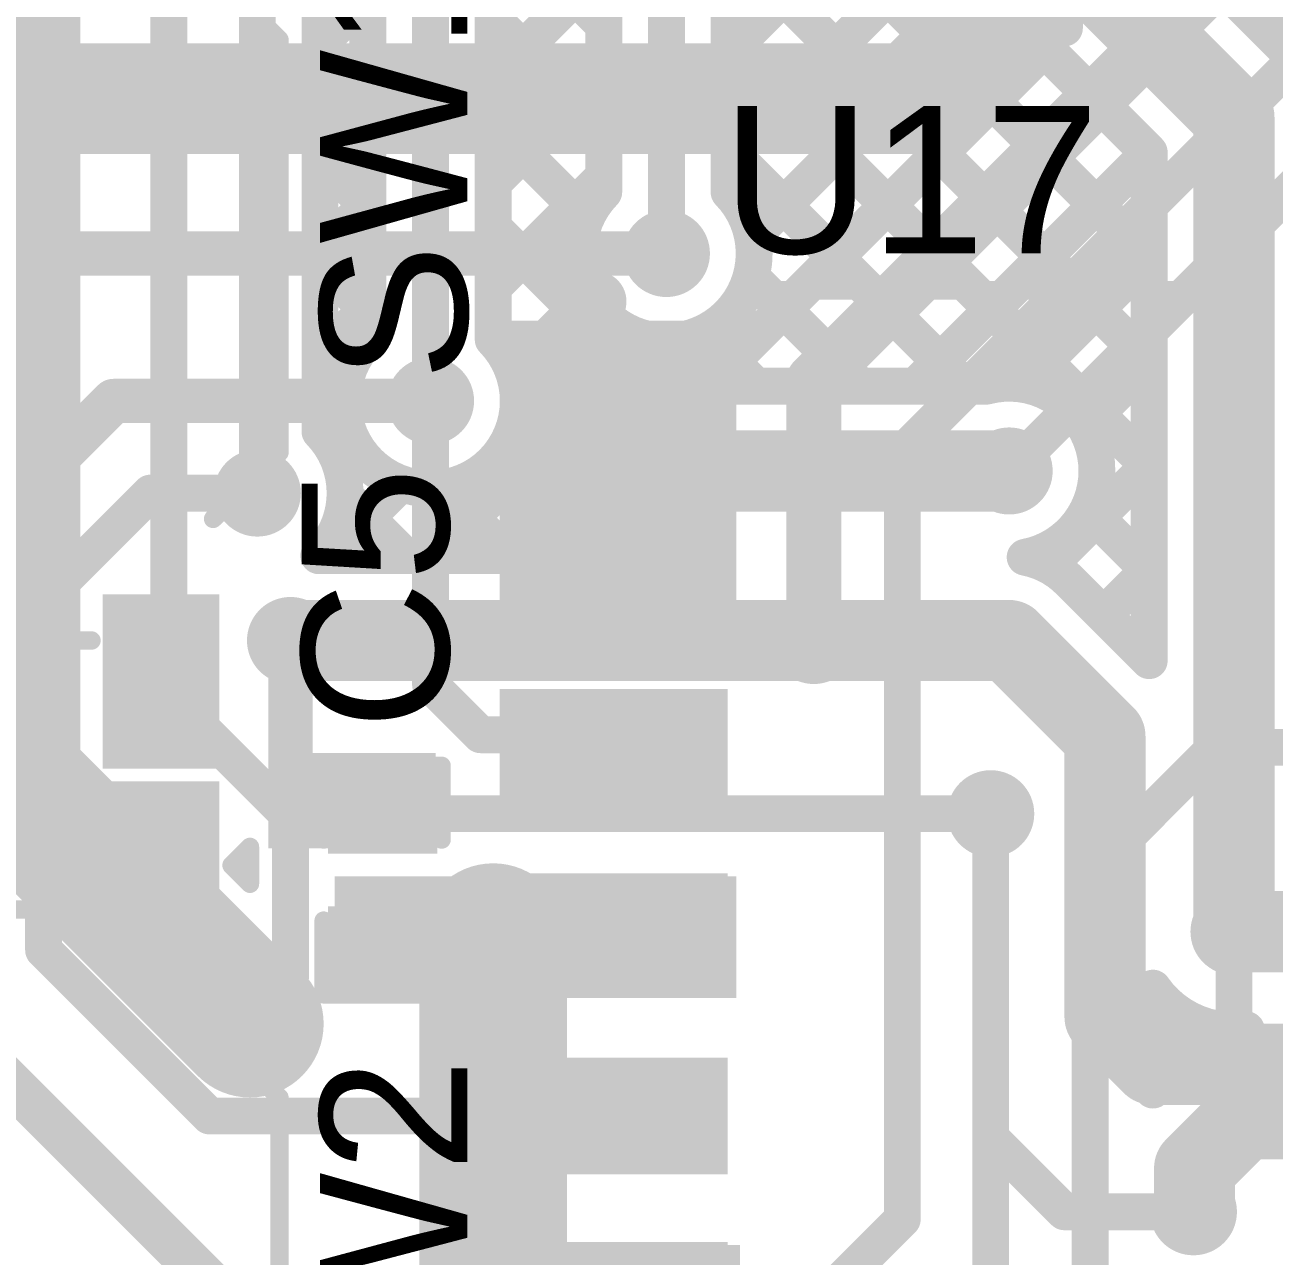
# Model space of a CAD drawing. Header units: inches. Extents: x -0.14 to 1.19, y -0.12 to 0.99.
# Drawn here: x 0.151 to 0.4901, y 0.3957 to 0.73 of the extents above; entities that cross this region are included whole.
import ezdxf

# ---------------------------------------------------------------- set-up
doc = ezdxf.new("R2010")
doc.units = ezdxf.units.IN
doc.header["$MEASUREMENT"] = 0
for name, color, linetype in [('Bottom Layer', 5, 'Continuous'), ('Top Layer', 1, 'Continuous'), ('Top Overlay', 2, 'Continuous'), ('Top Paste', 8, 'Continuous'), ('Top Solder', 216, 'Continuous'), ('Via Holes', 16, 'Continuous')]:
    doc.layers.add(name, color=color, linetype=linetype)
doc.styles.add('Arial', font='', dxfattribs={"height": 0.2})
doc.styles.get('Arial').set_extended_font_data('Arial')

# ---------------------------------------------------------------- blocks, each defined once
blk = doc.blocks.new('C___0402_13')
at = {"layer": 'Top Layer'}
for points in [[(-0.0275, -0.0125), (-0.0275, 0.0125), (-0.0095, 0.0125), (-0.0095, -0.0125)], [(0.0095, -0.0125), (0.0095, 0.0125), (0.0275, 0.0125), (0.0275, -0.0125)]]:
    blk.add_hatch(color=1, dxfattribs=at).paths.add_polyline_path(points)
at = {"layer": 'Top Paste'}
for points in [[(-0.0275, -0.0125), (-0.0275, 0.0125), (-0.0095, 0.0125), (-0.0095, -0.0125)], [(0.0095, -0.0125), (0.0095, 0.0125), (0.0275, 0.0125), (0.0275, -0.0125)]]:
    blk.add_hatch(color=8, dxfattribs=at).paths.add_polyline_path(points)
at = {"layer": 'Top Solder'}
for points in [[(-0.02986, -0.01486), (-0.02986, 0.01486), (-0.00714, 0.01486), (-0.00714, -0.01486)], [(0.00714, -0.01486), (0.00714, 0.01486), (0.02986, 0.01486), (0.02986, -0.01486)]]:
    blk.add_hatch(color=216, dxfattribs=at).paths.add_polyline_path(points)
at = {"layer": 'Top Overlay', "const_width": 0.005}
for points in [[(-0.031, 0.016), (-0.011, 0.016)], [(-0.031, 0.016), (-0.031, -0.016)], [(0.011, 0.016), (0.031, 0.016)], [(0.031, 0.016), (0.031, -0.016)], [(-0.031, -0.016), (-0.011, -0.016)], [(0.011, -0.016), (0.031, -0.016)]]:
    blk.add_lwpolyline(points, dxfattribs=at)
at = {"layer": 'Top Overlay', "const_width": 0.0025}
for points in [[(-0.03225, 0.016, 1), (-0.02975, 0.016, 1)], [(-0.03225, 0.016, 1), (-0.02975, 0.016, 1)], [(-0.01225, 0.016, 1), (-0.00975, 0.016, 1)], [(0.00975, 0.016, 1), (0.01225, 0.016, 1)], [(0.02975, 0.016, 1), (0.03225, 0.016, 1)], [(0.02975, 0.016, 1), (0.03225, 0.016, 1)], [(-0.03225, -0.016, 1), (-0.02975, -0.016, 1)], [(-0.03225, -0.016, 1), (-0.02975, -0.016, 1)], [(-0.01225, -0.016, 1), (-0.00975, -0.016, 1)], [(0.00975, -0.016, 1), (0.01225, -0.016, 1)], [(0.02975, -0.016, 1), (0.03225, -0.016, 1)], [(0.02975, -0.016, 1), (0.03225, -0.016, 1)]]:
    blk.add_lwpolyline(points, format="xyb", close=True, dxfattribs=at)
blk = doc.blocks.new('TC_0522C_1_7_260G__33')
at = {"layer": 'Top Layer'}
for points in [[(-0.1378, 0.08465), (-0.09843, 0.08465), (-0.09843, 0.06102), (-0.1378, 0.06102)], [(0.09843, 0.08465), (0.1378, 0.08465), (0.1378, 0.06102), (0.09843, 0.06102)], [(-0.1378, -0.06102), (-0.09843, -0.06102), (-0.09843, -0.08465), (-0.1378, -0.08465)], [(0.09843, -0.06102), (0.1378, -0.06102), (0.1378, -0.08465), (0.09843, -0.08465)]]:
    blk.add_hatch(color=1, dxfattribs=at).paths.add_polyline_path(points)
at = {"layer": 'Top Paste'}
for points in [[(-0.1378, 0.08465), (-0.09843, 0.08465), (-0.09843, 0.06102), (-0.1378, 0.06102)], [(0.09843, 0.08465), (0.1378, 0.08465), (0.1378, 0.06102), (0.09843, 0.06102)], [(-0.1378, -0.06102), (-0.09843, -0.06102), (-0.09843, -0.08465), (-0.1378, -0.08465)], [(0.09843, -0.06102), (0.1378, -0.06102), (0.1378, -0.08465), (0.09843, -0.08465)]]:
    blk.add_hatch(color=8, dxfattribs=at).paths.add_polyline_path(points)
at = {"layer": 'Top Solder'}
for points in [[(-0.1418, 0.08865), (-0.09443, 0.08865), (-0.09443, 0.05702), (-0.1418, 0.05702)], [(0.09443, 0.08865), (0.1418, 0.08865), (0.1418, 0.05702), (0.09443, 0.05702)], [(-0.1418, -0.05702), (-0.09443, -0.05702), (-0.09443, -0.08865), (-0.1418, -0.08865)], [(0.09443, -0.05702), (0.1418, -0.05702), (0.1418, -0.08865), (0.09443, -0.08865)]]:
    blk.add_hatch(color=216, dxfattribs=at).paths.add_polyline_path(points)
at = {"layer": 'Top Overlay', "const_width": 0.005}
for points in [[(-0.056, 0.105), (-0.074, 0.087)], [(-0.056, 0.105), (0.056, 0.105)], [(0.056, 0.105), (0.074, 0.087)], [(-0.124, 0.097), (-0.119, 0.092)], [(-0.124, 0.097), (-0.114, 0.097)], [(-0.114, 0.097), (-0.119, 0.092)], [(0.107, 0.056), (0.107, -0.054)], [(-0.107, 0.055), (-0.107, -0.054)], [(-0.074, -0.087), (-0.056, -0.105)], [(0.074, -0.087), (0.056, -0.105)], [(-0.056, -0.105), (0.056, -0.105)]]:
    blk.add_lwpolyline(points, dxfattribs=at)
at = {"layer": 'Top Overlay', "const_width": 0.0025}
for points in [[(-0.05725, 0.105, 1), (-0.05475, 0.105, 1)], [(-0.05725, 0.105, 1), (-0.05475, 0.105, 1)], [(0.05475, 0.105, 1), (0.05725, 0.105, 1)], [(0.05475, 0.105, 1), (0.05725, 0.105, 1)], [(-0.12525, 0.097, 1), (-0.12275, 0.097, 1)], [(-0.12525, 0.097, 1), (-0.12275, 0.097, 1)], [(-0.11525, 0.097, 1), (-0.11275, 0.097, 1)], [(-0.11525, 0.097, 1), (-0.11275, 0.097, 1)], [(-0.12025, 0.092, 1), (-0.11775, 0.092, 1)], [(-0.12025, 0.092, 1), (-0.11775, 0.092, 1)], [(-0.07525, 0.087, 1), (-0.07275, 0.087, 1)], [(0.07275, 0.087, 1), (0.07525, 0.087, 1)], [(0.10575, 0.056, 1), (0.10825, 0.056, 1)], [(-0.10825, 0.055, 1), (-0.10575, 0.055, 1)], [(-0.10825, -0.054, 1), (-0.10575, -0.054, 1)], [(0.10575, -0.054, 1), (0.10825, -0.054, 1)], [(-0.07525, -0.087, 1), (-0.07275, -0.087, 1)], [(0.07275, -0.087, 1), (0.07525, -0.087, 1)], [(-0.05725, -0.105, 1), (-0.05475, -0.105, 1)], [(-0.05725, -0.105, 1), (-0.05475, -0.105, 1)], [(0.05475, -0.105, 1), (0.05725, -0.105, 1)], [(0.05475, -0.105, 1), (0.05725, -0.105, 1)]]:
    blk.add_lwpolyline(points, format="xyb", close=True, dxfattribs=at)
blk = doc.blocks.new('TC_0522C_1_7_260G__34')
at = {"layer": 'Top Layer'}
for points in [[(-0.1378, 0.08465), (-0.09843, 0.08465), (-0.09843, 0.06102), (-0.1378, 0.06102)], [(0.09843, 0.08465), (0.1378, 0.08465), (0.1378, 0.06102), (0.09843, 0.06102)], [(-0.1378, -0.06102), (-0.09843, -0.06102), (-0.09843, -0.08465), (-0.1378, -0.08465)], [(0.09843, -0.06102), (0.1378, -0.06102), (0.1378, -0.08465), (0.09843, -0.08465)]]:
    blk.add_hatch(color=1, dxfattribs=at).paths.add_polyline_path(points)
at = {"layer": 'Top Paste'}
for points in [[(-0.1378, 0.08465), (-0.09843, 0.08465), (-0.09843, 0.06102), (-0.1378, 0.06102)], [(0.09843, 0.08465), (0.1378, 0.08465), (0.1378, 0.06102), (0.09843, 0.06102)], [(-0.1378, -0.06102), (-0.09843, -0.06102), (-0.09843, -0.08465), (-0.1378, -0.08465)], [(0.09843, -0.06102), (0.1378, -0.06102), (0.1378, -0.08465), (0.09843, -0.08465)]]:
    blk.add_hatch(color=8, dxfattribs=at).paths.add_polyline_path(points)
at = {"layer": 'Top Solder'}
for points in [[(-0.1418, 0.08865), (-0.09443, 0.08865), (-0.09443, 0.05702), (-0.1418, 0.05702)], [(0.09443, 0.08865), (0.1418, 0.08865), (0.1418, 0.05702), (0.09443, 0.05702)], [(-0.1418, -0.05702), (-0.09443, -0.05702), (-0.09443, -0.08865), (-0.1418, -0.08865)], [(0.09443, -0.05702), (0.1418, -0.05702), (0.1418, -0.08865), (0.09443, -0.08865)]]:
    blk.add_hatch(color=216, dxfattribs=at).paths.add_polyline_path(points)
at = {"layer": 'Top Overlay', "const_width": 0.005}
for points in [[(-0.074, 0.087), (-0.056, 0.105)], [(0.056, 0.105), (-0.056, 0.105)], [(0.074, 0.087), (0.056, 0.105)], [(-0.119, 0.092), (-0.124, 0.097)], [(-0.114, 0.097), (-0.124, 0.097)], [(-0.119, 0.092), (-0.114, 0.097)], [(0.107, -0.054), (0.107, 0.056)], [(-0.107, -0.054), (-0.107, 0.055)], [(-0.056, -0.105), (-0.074, -0.087)], [(0.056, -0.105), (0.074, -0.087)], [(0.056, -0.105), (-0.056, -0.105)]]:
    blk.add_lwpolyline(points, dxfattribs=at)
at = {"layer": 'Top Overlay', "const_width": 0.0025}
for points in [[(-0.05725, 0.105, 1), (-0.05475, 0.105, 1)], [(-0.05725, 0.105, 1), (-0.05475, 0.105, 1)], [(0.05475, 0.105, 1), (0.05725, 0.105, 1)], [(0.05475, 0.105, 1), (0.05725, 0.105, 1)], [(-0.12525, 0.097, 1), (-0.12275, 0.097, 1)], [(-0.12525, 0.097, 1), (-0.12275, 0.097, 1)], [(-0.11525, 0.097, 1), (-0.11275, 0.097, 1)], [(-0.11525, 0.097, 1), (-0.11275, 0.097, 1)], [(-0.12025, 0.092, 1), (-0.11775, 0.092, 1)], [(-0.12025, 0.092, 1), (-0.11775, 0.092, 1)], [(-0.07525, 0.087, 1), (-0.07275, 0.087, 1)], [(0.07275, 0.087, 1), (0.07525, 0.087, 1)], [(0.10575, 0.056, 1), (0.10825, 0.056, 1)], [(-0.10825, 0.055, 1), (-0.10575, 0.055, 1)], [(-0.10825, -0.054, 1), (-0.10575, -0.054, 1)], [(0.10575, -0.054, 1), (0.10825, -0.054, 1)], [(-0.07525, -0.087, 1), (-0.07275, -0.087, 1)], [(0.07275, -0.087, 1), (0.07525, -0.087, 1)], [(-0.05725, -0.105, 1), (-0.05475, -0.105, 1)], [(-0.05725, -0.105, 1), (-0.05475, -0.105, 1)], [(0.05475, -0.105, 1), (0.05725, -0.105, 1)], [(0.05475, -0.105, 1), (0.05725, -0.105, 1)]]:
    blk.add_lwpolyline(points, format="xyb", close=True, dxfattribs=at)
blk = doc.blocks.new('SO_14_35')
at = {"layer": 'Top Layer'}
for points in [[(-0.13228, 0.16181), (-0.07835, 0.16181), (-0.07835, 0.13819), (-0.13228, 0.13819)], [(-0.13228, 0.11181), (-0.07835, 0.11181), (-0.07835, 0.08819), (-0.13228, 0.08819)], [(-0.13228, 0.06181), (-0.07835, 0.06181), (-0.07835, 0.03819), (-0.13228, 0.03819)], [(-0.13228, 0.01181), (-0.07835, 0.01181), (-0.07835, -0.01181), (-0.13228, -0.01181)], [(-0.13228, -0.03819), (-0.07835, -0.03819), (-0.07835, -0.06181), (-0.13228, -0.06181)], [(-0.13228, -0.08819), (-0.07835, -0.08819), (-0.07835, -0.11181), (-0.13228, -0.11181)]]:
    blk.add_hatch(color=1, dxfattribs=at).paths.add_polyline_path(points)
at = {"layer": 'Top Paste'}
for points in [[(-0.13228, 0.16181), (-0.07835, 0.16181), (-0.07835, 0.13819), (-0.13228, 0.13819)], [(-0.13228, 0.11181), (-0.07835, 0.11181), (-0.07835, 0.08819), (-0.13228, 0.08819)], [(-0.13228, 0.06181), (-0.07835, 0.06181), (-0.07835, 0.03819), (-0.13228, 0.03819)], [(-0.13228, 0.01181), (-0.07835, 0.01181), (-0.07835, -0.01181), (-0.13228, -0.01181)], [(-0.13228, -0.03819), (-0.07835, -0.03819), (-0.07835, -0.06181), (-0.13228, -0.06181)], [(-0.13228, -0.08819), (-0.07835, -0.08819), (-0.07835, -0.11181), (-0.13228, -0.11181)]]:
    blk.add_hatch(color=8, dxfattribs=at).paths.add_polyline_path(points)
at = {"layer": 'Top Solder'}
for points in [[(-0.13628, 0.16581), (-0.07435, 0.16581), (-0.07435, 0.13419), (-0.13628, 0.13419)], [(-0.13628, 0.11581), (-0.07435, 0.11581), (-0.07435, 0.08419), (-0.13628, 0.08419)], [(-0.13628, 0.06581), (-0.07435, 0.06581), (-0.07435, 0.03419), (-0.13628, 0.03419)], [(-0.13628, 0.01581), (-0.07435, 0.01581), (-0.07435, -0.01581), (-0.13628, -0.01581)], [(-0.13628, -0.03419), (-0.07435, -0.03419), (-0.07435, -0.06581), (-0.13628, -0.06581)], [(-0.13628, -0.08419), (-0.07435, -0.08419), (-0.07435, -0.11581), (-0.13628, -0.11581)]]:
    blk.add_hatch(color=216, dxfattribs=at).paths.add_polyline_path(points)
at = {"layer": 'Top Overlay'}
for points, const_width in [([(-0.10684, 0.171, 1), (-0.11316, 0.171, 1)], 0.01), ([(-0.07225, 0.174, 1), (-0.06975, 0.174, 1)], 0.0025), ([(0.06975, 0.174, 1), (0.07225, 0.174, 1)], 0.0025), ([(-0.11566, 0.171, 1), (-0.11066, 0.171, 1)], 0.005), ([(-0.10934, 0.171, 1), (-0.10434, 0.171, 1)], 0.005)]:
    blk.add_lwpolyline(points, format="xyb", close=True, dxfattribs=dict(at, const_width=const_width))
at = {"layer": 'Top Overlay', "const_width": 0.005}
blk.add_lwpolyline([(-0.071, 0.174), (0.071, 0.174)], dxfattribs=at)

msp = doc.modelspace()

# ---------------------------------------------------------------- hatches: boundary and pattern name
at = {"layer": 'Bottom Layer'}
h = msp.add_hatch(color=5, dxfattribs=at)
edge = h.paths.add_edge_path()
edge.add_arc((0.325, 0.668), 0.01181, 0, 360)
h = msp.add_hatch(color=5, dxfattribs=at)
edge = h.paths.add_edge_path()
edge.add_arc((0.261, 0.628), 0.01181, 0, 360)
h = msp.add_hatch(color=5, dxfattribs=at)
edge = h.paths.add_edge_path()
edge.add_arc((0.312, 0.609), 0.01181, 0, 360)
h = msp.add_hatch(color=5, dxfattribs=at)
edge = h.paths.add_edge_path()
edge.add_arc((0.418, 0.609), 0.01181, 0, 360)
h = msp.add_hatch(color=5, dxfattribs=at)
edge = h.paths.add_edge_path()
edge.add_arc((0.214, 0.603), 0.01181, 0, 360)
h = msp.add_hatch(color=5, dxfattribs=at)
edge = h.paths.add_edge_path()
edge.add_arc((0.223, 0.563), 0.01181, 0, 360)
h = msp.add_hatch(color=5, dxfattribs=at)
edge = h.paths.add_edge_path()
edge.add_arc((0.365, 0.563), 0.01181, 0, 360)
h = msp.add_hatch(color=5, dxfattribs=at)
edge = h.paths.add_edge_path()
edge.add_arc((0.413, 0.516), 0.01181, 0, 360)
h = msp.add_hatch(color=5, dxfattribs=at)
edge = h.paths.add_edge_path()
edge.add_arc((0.479, 0.484), 0.01181, 0, 360)
h = msp.add_hatch(color=5, dxfattribs=at)
edge = h.paths.add_edge_path()
edge.add_arc((0.278, 0.483), 0.01181, 0, 360)
h = msp.add_hatch(color=5, dxfattribs=at)
edge = h.paths.add_edge_path()
edge.add_arc((0.212, 0.459), 0.01181, 0, 360)
h = msp.add_hatch(color=5, dxfattribs=at)
edge = h.paths.add_edge_path()
edge.add_arc((0.468, 0.408), 0.01181, 0, 360)
at = {"layer": 'Top Layer'}
h = msp.add_hatch(color=1, dxfattribs=at)
edge = h.paths.add_edge_path()
edge.add_arc((0.325, 0.668), 0.01181, 0, 360)
for points in [[(0.344, 0.648), (0.28169, 0.648), (0.28169, 0.57), (0.344, 0.57)], [(0.217, 0.50658), (0.26243, 0.50658), (0.26243, 0.53245), (0.217, 0.53245)], [(0.235, 0.466), (0.344, 0.466), (0.344, 0.499), (0.235, 0.499)], [(0.345, 0.399), (0.28269, 0.399), (0.28269, 0.321), (0.345, 0.321)]]:
    msp.add_hatch(color=1, dxfattribs=at).paths.add_polyline_path(points)
h = msp.add_hatch(color=1, dxfattribs=at)
edge = h.paths.add_edge_path()
edge.add_arc((0.261, 0.628), 0.01181, 0, 360)
h = msp.add_hatch(color=1, dxfattribs=at)
edge = h.paths.add_edge_path()
edge.add_arc((0.312, 0.609), 0.01181, 0, 360)
h = msp.add_hatch(color=1, dxfattribs=at)
edge = h.paths.add_edge_path()
edge.add_arc((0.418, 0.609), 0.01181, 0, 360)
h = msp.add_hatch(color=1, dxfattribs=at)
edge = h.paths.add_edge_path()
edge.add_arc((0.214, 0.603), 0.01181, 0, 360)
h = msp.add_hatch(color=1, dxfattribs=at)
edge = h.paths.add_edge_path()
edge.add_arc((0.223, 0.563), 0.01181, 0, 360)
h = msp.add_hatch(color=1, dxfattribs=at)
edge = h.paths.add_edge_path()
edge.add_arc((0.365, 0.563), 0.01181, 0, 360)
h = msp.add_hatch(color=1, dxfattribs=at)
edge = h.paths.add_edge_path()
edge.add_arc((0.413, 0.516), 0.01181, 0, 360)
h = msp.add_hatch(color=1, dxfattribs=at)
edge = h.paths.add_edge_path()
edge.add_arc((0.479, 0.484), 0.01181, 0, 360)
h = msp.add_hatch(color=1, dxfattribs=at)
edge = h.paths.add_edge_path()
edge.add_arc((0.278, 0.483), 0.01181, 0, 360)
h = msp.add_hatch(color=1, dxfattribs=at)
edge = h.paths.add_edge_path()
edge.add_arc((0.212, 0.459), 0.01181, 0, 360)
h = msp.add_hatch(color=1, dxfattribs=at)
edge = h.paths.add_edge_path()
edge.add_arc((0.468, 0.408), 0.01181, 0, 360)
at = {"layer": 'Via Holes'}
h = msp.add_hatch(color=7, dxfattribs=at)
edge = h.paths.add_edge_path()
edge.add_arc((0.325, 0.668), 0.00591, 0, 360)
h = msp.add_hatch(color=7, dxfattribs=at)
edge = h.paths.add_edge_path()
edge.add_arc((0.261, 0.628), 0.00591, 0, 360)
h = msp.add_hatch(color=7, dxfattribs=at)
edge = h.paths.add_edge_path()
edge.add_arc((0.312, 0.609), 0.00591, 0, 360)
h = msp.add_hatch(color=7, dxfattribs=at)
edge = h.paths.add_edge_path()
edge.add_arc((0.418, 0.609), 0.00591, 0, 360)
h = msp.add_hatch(color=7, dxfattribs=at)
edge = h.paths.add_edge_path()
edge.add_arc((0.214, 0.603), 0.00591, 0, 360)
h = msp.add_hatch(color=7, dxfattribs=at)
edge = h.paths.add_edge_path()
edge.add_arc((0.223, 0.563), 0.00591, 0, 360)
h = msp.add_hatch(color=7, dxfattribs=at)
edge = h.paths.add_edge_path()
edge.add_arc((0.365, 0.563), 0.00591, 0, 360)
h = msp.add_hatch(color=7, dxfattribs=at)
edge = h.paths.add_edge_path()
edge.add_arc((0.413, 0.516), 0.00591, 0, 360)
h = msp.add_hatch(color=7, dxfattribs=at)
edge = h.paths.add_edge_path()
edge.add_arc((0.278, 0.483), 0.00591, 0, 360)
h = msp.add_hatch(color=7, dxfattribs=at)
edge = h.paths.add_edge_path()
edge.add_arc((0.479, 0.484), 0.00591, 0, 360)
h = msp.add_hatch(color=7, dxfattribs=at)
edge = h.paths.add_edge_path()
edge.add_arc((0.212, 0.459), 0.00591, 0, 360)
h = msp.add_hatch(color=7, dxfattribs=at)
edge = h.paths.add_edge_path()
edge.add_arc((0.468, 0.408), 0.00591, 0, 360)

# ---------------------------------------------------------------- linework, layer by layer
at = {"layer": 'Bottom Layer'}
for points, const_width in [([(0.146, 0.525), (0.146, 0.83667)], 0.04), ([(0.325, 0.668), (0.325, 0.846)], 0.01), ([(0.308, 0.68467), (0.308, 0.84096)], 0.01), ([(0.19, 0.548), (0.19, 0.824)], 0.01), ([(0.261, 0.628), (0.261, 0.818)], 0.01), ([(0.244, 0.64467), (0.244, 0.81396)], 0.01), ([(0.278, 0.64467), (0.278, 0.81096)], 0.01), ([(0.214, 0.603), (0.214, 0.808)], 0.01), ([(0.231, 0.61967), (0.231, 0.80096)], 0.01), ([(0.342, 0.72288), (0.39756, 0.77844)], 0.01), ([(0.48853, 0.72799), (0.52229, 0.76176)], 0.01), ([(0.278, 0.7599), (0.308, 0.7299)], 0.01), ([(0.342, 0.68467), (0.342, 0.76105)], 0.01), ([(0.342, 0.6946), (0.40795, 0.76054)], 0.01), ([(0.36386, 0.7589), (0.456, 0.66675)], 0.01), ([(0.433, 0.751), (0.479, 0.705)], 0.022), ([(0.45901, 0.75752), (0.49526, 0.72126)], 0.01), ([(0.342, 0.75247), (0.456, 0.63847)], 0.01), ([(0.433, 0.72919), (0.433, 0.751)], 0.01), ([(0.278, 0.71545), (0.308, 0.74545)], 0.01), ([(0.231, 0.72502), (0.244, 0.73802)], 0.01), ([(0.34835, 0.67266), (0.41115, 0.73546)], 0.01), ([(0.278, 0.73162), (0.308, 0.70162)], 0.01), ([(0.42589, 0.72515), (0.456, 0.69504)], 0.01), ([(0.42648, 0.72499), (0.456, 0.69547)], 0.01), ([(0.231, 0.72205), (0.244, 0.70905)], 0.01), ([(0.33597, 0.632), (0.42772, 0.72375)], 0.01), ([(0.342, 0.72419), (0.456, 0.61019)], 0.01), ([(0.278, 0.68717), (0.308, 0.71717)], 0.01), ([(0.479, 0.484), (0.479, 0.705)], 0.022), ([(0.231, 0.69674), (0.244, 0.70974)], 0.01), ([(0.36425, 0.632), (0.44186, 0.70961)], 0.01), ([(0.278, 0.70333), (0.30337, 0.67796)], 0.01), ([(0.231, 0.69376), (0.244, 0.68076)], 0.01), ([(0.342, 0.6959), (0.4059, 0.632)], 0.01), ([(0.39254, 0.632), (0.456, 0.69546)], 0.01), ([(0.456, 0.55753), (0.456, 0.69547)], 0.01), ([(0.278, 0.65888), (0.308, 0.68888)], 0.01), ([(0.231, 0.66845), (0.244, 0.68145)], 0.01), ([(0.278, 0.67505), (0.32105, 0.632)], 0.01), ([(0.42139, 0.63257), (0.456, 0.66718)], 0.01), ([(0.231, 0.66548), (0.244, 0.65248)], 0.01), ([(0.34795, 0.66166), (0.37762, 0.632)], 0.01), ([(0.28342, 0.63602), (0.30406, 0.65666)], 0.01), ([(0.231, 0.64017), (0.244, 0.65317)], 0.01), ([(0.278, 0.64676), (0.29715, 0.62761)], 0.01), ([(0.33496, 0.64637), (0.34933, 0.632)], 0.01), ([(0.30819, 0.6325), (0.32034, 0.64465)], 0.01), ([(0.231, 0.6372), (0.23736, 0.63084)], 0.01), ([(0.43839, 0.62129), (0.456, 0.63889)], 0.01), ([(0.31816, 0.632), (0.41184, 0.632)], 0.01), ([(0.2344, 0.61528), (0.23872, 0.6196)], 0.01), ([(0.26169, 0.586), (0.2885, 0.61281)], 0.01), ([(0.28116, 0.61532), (0.2882, 0.60828)], 0.01), ([(0.312, 0.609), (0.418, 0.609)], 0.022), ([(0.42873, 0.58334), (0.456, 0.61061)], 0.01), ([(0.2334, 0.586), (0.25298, 0.60558)], 0.01), ([(0.26384, 0.60436), (0.2822, 0.586)], 0.01), ([(0.23779, 0.60212), (0.25391, 0.586)], 0.01), ([(0.43938, 0.59852), (0.456, 0.5819)], 0.01), ([(0.28997, 0.586), (0.29565, 0.59169)], 0.01), ([(0.23067, 0.586), (0.30584, 0.586)], 0.01), ([(0.4436, 0.56993), (0.456, 0.58232)], 0.01), ([(0.43426, 0.57926), (0.456, 0.55753)], 0.01), ([(0.223, 0.563), (0.365, 0.563)], 0.022), ([(0.365, 0.563), (0.418, 0.563)], 0.022), ([(0.418, 0.563), (0.444, 0.537)], 0.022), ([(0.19, 0.548), (0.222, 0.516)], 0.01), ([(0.444, 0.46089), (0.444, 0.537)], 0.022), ([(0.146, 0.525), (0.212, 0.459)], 0.04), ([(0.222, 0.516), (0.413, 0.516)], 0.01), ([(0.413, 0.428), (0.413, 0.516)], 0.01), ([(0.278, 0.37247), (0.278, 0.48255)], 0.04), ([(0.479, 0.484), (0.50081, 0.484)], 0.01), ([(0.444, 0.46089), (0.45689, 0.448)], 0.022), ([(0.45689, 0.448), (0.57, 0.448)], 0.022), ([(0.413, 0.428), (0.433, 0.408)], 0.01), ([(0.433, 0.408), (0.468, 0.408)], 0.01)]:
    msp.add_lwpolyline(points, dxfattribs=dict(at, const_width=const_width))
at = {"layer": 'Bottom Layer', "const_width": 0.01}
for points in [[(0.42648, 0.72499, -0.696647), (0.42105, 0.775)], [(0.34881, 0.668, -1.488751), (0.308, 0.68467)], [(0.342, 0.68467, -0.196384), (0.34881, 0.668)], [(0.28481, 0.628, -1.488751), (0.244, 0.64467)], [(0.278, 0.64467, -0.196384), (0.28481, 0.628)], [(0.30584, 0.586, -1), (0.31816, 0.632)], [(0.41184, 0.632, -0.493128), (0.44181, 0.609)], [(0.231, 0.61967, -0.196384), (0.23781, 0.603)], [(0.44181, 0.609, -0.361525), (0.42234, 0.58559)], [(0.23781, 0.603, -0.201443), (0.23067, 0.586)], [(0.42234, 0.58559, -0.150033), (0.43426, 0.57926)], [(0.42234, 0.58559, -0.150033), (0.43426, 0.57926)]]:
    msp.add_lwpolyline(points, format="xyb", dxfattribs=at)
at = {"layer": 'Bottom Layer'}
for points, const_width in [([(0.2755, 0.73162, 1), (0.2805, 0.73162, 1)], 0.005), ([(0.3055, 0.7299, 1), (0.3105, 0.7299, 1)], 0.005), ([(0.4305, 0.72919, 1), (0.4355, 0.72919, 1)], 0.005), ([(0.48603, 0.72799, 1), (0.49103, 0.72799, 1)], 0.005), ([(0.2285, 0.72502, 1), (0.2335, 0.72502, 1)], 0.005), ([(0.42339, 0.72515, 1), (0.42839, 0.72515, 1)], 0.005), ([(0.42398, 0.72499, 1), (0.42898, 0.72499, 1)], 0.005), ([(0.42398, 0.72499, 1), (0.42898, 0.72499, 1)], 0.005), ([(0.2285, 0.72205, 1), (0.2335, 0.72205, 1)], 0.005), ([(0.3395, 0.72419, 1), (0.3445, 0.72419, 1)], 0.005), ([(0.3395, 0.72288, 1), (0.3445, 0.72288, 1)], 0.005), ([(0.42522, 0.72375, 1), (0.43022, 0.72375, 1)], 0.005), ([(0.2755, 0.71545, 1), (0.2805, 0.71545, 1)], 0.005), ([(0.3055, 0.71717, 1), (0.3105, 0.71717, 1)], 0.005), ([(0.4735, 0.705, 1), (0.4845, 0.705, 1)], 0.011), ([(0.4735, 0.705, 1), (0.4845, 0.705, 1)], 0.011), ([(0.2415, 0.70974, 1), (0.2465, 0.70974, 1)], 0.005), ([(0.2415, 0.70905, 1), (0.2465, 0.70905, 1)], 0.005), ([(0.43936, 0.70961, 1), (0.44436, 0.70961, 1)], 0.005), ([(0.2755, 0.70333, 1), (0.2805, 0.70333, 1)], 0.005), ([(0.3055, 0.70162, 1), (0.3105, 0.70162, 1)], 0.005), ([(0.2285, 0.69674, 1), (0.2335, 0.69674, 1)], 0.005), ([(0.2285, 0.69376, 1), (0.2335, 0.69376, 1)], 0.005), ([(0.3395, 0.6959, 1), (0.3445, 0.6959, 1)], 0.005), ([(0.3395, 0.6946, 1), (0.3445, 0.6946, 1)], 0.005), ([(0.4535, 0.69547, 1), (0.4585, 0.69547, 1)], 0.005), ([(0.4535, 0.69547, 1), (0.4585, 0.69547, 1)], 0.005), ([(0.4535, 0.69546, 1), (0.4585, 0.69546, 1)], 0.005), ([(0.4535, 0.69504, 1), (0.4585, 0.69504, 1)], 0.005), ([(0.2755, 0.68717, 1), (0.2805, 0.68717, 1)], 0.005), ([(0.3055, 0.68888, 1), (0.3105, 0.68888, 1)], 0.005), ([(0.3055, 0.68467, 1), (0.3105, 0.68467, 1)], 0.005), ([(0.3055, 0.68467, 1), (0.3105, 0.68467, 1)], 0.005), ([(0.3395, 0.68467, 1), (0.3445, 0.68467, 1)], 0.005), ([(0.3395, 0.68467, 1), (0.3445, 0.68467, 1)], 0.005), ([(0.2415, 0.68145, 1), (0.2465, 0.68145, 1)], 0.005), ([(0.2415, 0.68076, 1), (0.2465, 0.68076, 1)], 0.005), ([(0.30087, 0.67796, 1), (0.30587, 0.67796, 1)], 0.005), ([(0.2755, 0.67505, 1), (0.2805, 0.67505, 1)], 0.005), ([(0.34585, 0.67266, 1), (0.35085, 0.67266, 1)], 0.005), ([(0.2285, 0.66845, 1), (0.2335, 0.66845, 1)], 0.005), ([(0.3225, 0.668, 1), (0.3275, 0.668, 1)], 0.005), ([(0.34631, 0.668, 1), (0.35131, 0.668, 1)], 0.005), ([(0.34631, 0.668, 1), (0.35131, 0.668, 1)], 0.005), ([(0.4535, 0.66718, 1), (0.4585, 0.66718, 1)], 0.005), ([(0.4535, 0.66675, 1), (0.4585, 0.66675, 1)], 0.005), ([(0.2285, 0.66548, 1), (0.2335, 0.66548, 1)], 0.005), ([(0.34545, 0.66166, 1), (0.35045, 0.66166, 1)], 0.005), ([(0.2755, 0.65888, 1), (0.2805, 0.65888, 1)], 0.005), ([(0.30156, 0.65666, 1), (0.30656, 0.65666, 1)], 0.005), ([(0.2415, 0.65317, 1), (0.2465, 0.65317, 1)], 0.005), ([(0.2415, 0.65248, 1), (0.2465, 0.65248, 1)], 0.005), ([(0.2755, 0.64676, 1), (0.2805, 0.64676, 1)], 0.005), ([(0.33246, 0.64637, 1), (0.33746, 0.64637, 1)], 0.005), ([(0.2415, 0.64467, 1), (0.2465, 0.64467, 1)], 0.005), ([(0.2415, 0.64467, 1), (0.2465, 0.64467, 1)], 0.005), ([(0.2755, 0.64467, 1), (0.2805, 0.64467, 1)], 0.005), ([(0.2755, 0.64467, 1), (0.2805, 0.64467, 1)], 0.005), ([(0.31784, 0.64465, 1), (0.32284, 0.64465, 1)], 0.005), ([(0.2285, 0.64017, 1), (0.2335, 0.64017, 1)], 0.005), ([(0.2285, 0.6372, 1), (0.2335, 0.6372, 1)], 0.005), ([(0.4535, 0.63889, 1), (0.4585, 0.63889, 1)], 0.005), ([(0.4535, 0.63847, 1), (0.4585, 0.63847, 1)], 0.005), ([(0.28092, 0.63602, 1), (0.28592, 0.63602, 1)], 0.005), ([(0.23486, 0.63084, 1), (0.23986, 0.63084, 1)], 0.005), ([(0.30569, 0.6325, 1), (0.31069, 0.6325, 1)], 0.005), ([(0.31566, 0.632, 1), (0.32066, 0.632, 1)], 0.005), ([(0.31566, 0.632, 1), (0.32066, 0.632, 1)], 0.005), ([(0.31855, 0.632, 1), (0.32355, 0.632, 1)], 0.005), ([(0.33347, 0.632, 1), (0.33847, 0.632, 1)], 0.005), ([(0.34683, 0.632, 1), (0.35183, 0.632, 1)], 0.005), ([(0.36175, 0.632, 1), (0.36675, 0.632, 1)], 0.005), ([(0.37512, 0.632, 1), (0.38012, 0.632, 1)], 0.005), ([(0.39004, 0.632, 1), (0.39504, 0.632, 1)], 0.005), ([(0.4034, 0.632, 1), (0.4084, 0.632, 1)], 0.005), ([(0.40934, 0.632, 1), (0.41434, 0.632, 1)], 0.005), ([(0.40934, 0.632, 1), (0.41434, 0.632, 1)], 0.005), ([(0.41889, 0.63257, 1), (0.42389, 0.63257, 1)], 0.005), ([(0.2585, 0.628, 1), (0.2635, 0.628, 1)], 0.005), ([(0.28231, 0.628, 1), (0.28731, 0.628, 1)], 0.005), ([(0.28231, 0.628, 1), (0.28731, 0.628, 1)], 0.005), ([(0.29465, 0.62761, 1), (0.29965, 0.62761, 1)], 0.005), ([(0.2285, 0.61967, 1), (0.2335, 0.61967, 1)], 0.005), ([(0.2285, 0.61967, 1), (0.2335, 0.61967, 1)], 0.005), ([(0.23622, 0.6196, 1), (0.24122, 0.6196, 1)], 0.005), ([(0.43589, 0.62129, 1), (0.44089, 0.62129, 1)], 0.005), ([(0.2319, 0.61528, 1), (0.2369, 0.61528, 1)], 0.005), ([(0.27866, 0.61532, 1), (0.28366, 0.61532, 1)], 0.005), ([(0.286, 0.61281, 1), (0.291, 0.61281, 1)], 0.005), ([(0.3065, 0.609, 1), (0.3175, 0.609, 1)], 0.011), ([(0.4125, 0.609, 1), (0.4235, 0.609, 1)], 0.011), ([(0.43931, 0.609, 1), (0.44431, 0.609, 1)], 0.005), ([(0.43931, 0.609, 1), (0.44431, 0.609, 1)], 0.005), ([(0.4535, 0.61061, 1), (0.4585, 0.61061, 1)], 0.005), ([(0.4535, 0.61019, 1), (0.4585, 0.61019, 1)], 0.005), ([(0.25048, 0.60558, 1), (0.25548, 0.60558, 1)], 0.005), ([(0.2857, 0.60828, 1), (0.2907, 0.60828, 1)], 0.005), ([(0.2115, 0.603, 1), (0.2165, 0.603, 1)], 0.005), ([(0.23531, 0.603, 1), (0.24031, 0.603, 1)], 0.005), ([(0.23531, 0.603, 1), (0.24031, 0.603, 1)], 0.005), ([(0.26134, 0.60436, 1), (0.26634, 0.60436, 1)], 0.005), ([(0.23529, 0.60212, 1), (0.24029, 0.60212, 1)], 0.005), ([(0.43688, 0.59852, 1), (0.44188, 0.59852, 1)], 0.005), ([(0.29315, 0.59169, 1), (0.29815, 0.59169, 1)], 0.005), ([(0.22817, 0.586, 1), (0.23317, 0.586, 1)], 0.005), ([(0.22817, 0.586, 1), (0.23317, 0.586, 1)], 0.005), ([(0.2309, 0.586, 1), (0.2359, 0.586, 1)], 0.005), ([(0.25141, 0.586, 1), (0.25641, 0.586, 1)], 0.005), ([(0.25918, 0.586, 1), (0.26419, 0.586, 1)], 0.005), ([(0.2797, 0.586, 1), (0.2847, 0.586, 1)], 0.005), ([(0.28747, 0.586, 1), (0.29247, 0.586, 1)], 0.005), ([(0.30334, 0.586, 1), (0.30834, 0.586, 1)], 0.005), ([(0.30334, 0.586, 1), (0.30834, 0.586, 1)], 0.005), ([(0.41984, 0.58559, 1), (0.42484, 0.58559, 1)], 0.005), ([(0.41984, 0.58559, 1), (0.42484, 0.58559, 1)], 0.005), ([(0.41984, 0.58559, 1), (0.42484, 0.58559, 1)], 0.005), ([(0.42623, 0.58334, 1), (0.43123, 0.58334, 1)], 0.005), ([(0.4535, 0.58232, 1), (0.4585, 0.58232, 1)], 0.005), ([(0.4535, 0.5819, 1), (0.4585, 0.5819, 1)], 0.005), ([(0.43176, 0.57926, 1), (0.43676, 0.57926, 1)], 0.005), ([(0.43176, 0.57926, 1), (0.43676, 0.57926, 1)], 0.005), ([(0.43176, 0.57926, 1), (0.43676, 0.57926, 1)], 0.005), ([(0.2175, 0.563, 1), (0.2285, 0.563, 1)], 0.011), ([(0.3595, 0.563, 1), (0.3705, 0.563, 1)], 0.011), ([(0.3595, 0.563, 1), (0.3705, 0.563, 1)], 0.011), ([(0.4125, 0.563, 1), (0.4235, 0.563, 1)], 0.011), ([(0.4125, 0.563, 1), (0.4235, 0.563, 1)], 0.011), ([(0.4411, 0.56993, 1), (0.4461, 0.56993, 1)], 0.005), ([(0.4535, 0.55753, 1), (0.4585, 0.55753, 1)], 0.005), ([(0.4535, 0.55753, 1), (0.4585, 0.55753, 1)], 0.005), ([(0.1875, 0.548, 1), (0.1925, 0.548, 1)], 0.005), ([(0.1875, 0.548, 1), (0.1925, 0.548, 1)], 0.005), ([(0.4385, 0.537, 1), (0.4495, 0.537, 1)], 0.011), ([(0.4385, 0.537, 1), (0.4495, 0.537, 1)], 0.011), ([(0.136, 0.525, 1), (0.156, 0.525, 1)], 0.02), ([(0.136, 0.525, 1), (0.156, 0.525, 1)], 0.02), ([(0.2195, 0.516, 1), (0.2245, 0.516, 1)], 0.005), ([(0.2195, 0.516, 1), (0.2245, 0.516, 1)], 0.005), ([(0.4105, 0.516, 1), (0.4155, 0.516, 1)], 0.005), ([(0.4105, 0.516, 1), (0.4155, 0.516, 1)], 0.005), ([(0.268, 0.48255, 1), (0.288, 0.48255, 1)], 0.02), ([(0.4735, 0.484, 1), (0.4845, 0.484, 1)], 0.011), ([(0.4765, 0.484, 1), (0.4815, 0.484, 1)], 0.005), ([(0.202, 0.459, 1), (0.222, 0.459, 1)], 0.02), ([(0.4385, 0.46089, 1), (0.4495, 0.46089, 1)], 0.011), ([(0.4385, 0.46089, 1), (0.4495, 0.46089, 1)], 0.011), ([(0.45139, 0.448, 1), (0.46239, 0.448, 1)], 0.011), ([(0.45139, 0.448, 1), (0.46239, 0.448, 1)], 0.011), ([(0.4105, 0.428, 1), (0.4155, 0.428, 1)], 0.005), ([(0.4105, 0.428, 1), (0.4155, 0.428, 1)], 0.005), ([(0.4305, 0.408, 1), (0.4355, 0.408, 1)], 0.005), ([(0.4305, 0.408, 1), (0.4355, 0.408, 1)], 0.005), ([(0.4655, 0.408, 1), (0.4705, 0.408, 1)], 0.005)]:
    msp.add_lwpolyline(points, format="xyb", close=True, dxfattribs=dict(at, const_width=const_width))
at = {"layer": 'Top Layer'}
for points, const_width in [([(0.392, 0.71), (0.433, 0.751)], 0.03), ([(0.365, 0.63347), (0.47156, 0.74003)], 0.015), ([(0.389, 0.614), (0.51, 0.735)], 0.01), ([(0.04, 0.71), (0.392, 0.71)], 0.03), ([(0.418, 0.609), (0.524, 0.715)], 0.01), ([(0.102, 0.607), (0.163, 0.668)], 0.012), ([(0.163, 0.668), (0.325, 0.668)], 0.012), ([(0.365, 0.563), (0.365, 0.63347)], 0.015), ([(0.135, 0.588), (0.175, 0.628)], 0.012), ([(0.175, 0.628), (0.261, 0.628)], 0.012), ([(0.261, 0.551), (0.261, 0.628)], 0.01), ([(0.389, 0.406), (0.389, 0.614)], 0.01), ([(0.156, 0.574), (0.185, 0.603)], 0.01), ([(0.185, 0.603), (0.214, 0.603)], 0.01), ([(0.156, 0.479), (0.156, 0.574)], 0.01), ([(0.223, 0.563), (0.223, 0.565)], 0.01), ([(0.223, 0.52236), (0.223, 0.563)], 0.012), ([(0.261, 0.551), (0.27457, 0.53743)], 0.01), ([(0.27457, 0.53743), (0.30726, 0.53743)], 0.01), ([(0.30726, 0.53743), (0.31069, 0.534)], 0.01), ([(0.44, 0.5), (0.474, 0.534)], 0.01), ([(0.474, 0.534), (0.52131, 0.534)], 0.01), ([(0.223, 0.47167), (0.223, 0.52236)], 0.01), ([(0.223, 0.52236), (0.22848, 0.51687)], 0.01), ([(0.2314, 0.5165), (0.248, 0.5165)], 0.01), ([(0.413, 0.282), (0.413, 0.516)], 0.01), ([(0.47447, 0.51042), (0.48104, 0.517)], 0.01), ([(0.48235, 0.51081), (0.48235, 0.517)], 0.01), ([(0.479, 0.484), (0.479, 0.50581)], 0.01), ([(0.44, 0.307), (0.44, 0.5)], 0.01), ([(0.479, 0.484), (0.52131, 0.484)], 0.022), ([(0.479, 0.46219), (0.479, 0.484)], 0.01), ([(0.156, 0.479), (0.201, 0.434)], 0.01), ([(0.212, 0.46067), (0.223, 0.47167)], 0.01), ([(0.457, 0.44102), (0.457, 0.46868)], 0.01), ([(0.457, 0.46776), (0.47114, 0.45362)], 0.01), ([(0.212, 0.459), (0.212, 0.46067)], 0.01), ([(0.457, 0.4419), (0.47297, 0.45788)], 0.01), ([(0.457, 0.4419), (0.47297, 0.45788)], 0.01), ([(0.135, 0.455), (0.216, 0.374)], 0.012), ([(0.457, 0.44102), (0.46543, 0.44945)], 0.01), ([(0.46831, 0.4198), (0.4817, 0.43319)], 0.022), ([(0.4817, 0.43319), (0.5205, 0.43319)], 0.022), ([(0.201, 0.434), (0.28, 0.434)], 0.01), ([(0.267, 0.421), (0.28, 0.434)], 0.01), ([(0.28, 0.434), (0.31069, 0.434)], 0.01), ([(0.31069, 0.434), (0.311, 0.434)], 0.01), ([(0.46831, 0.40831), (0.46831, 0.4198)], 0.022), ([(0.267, 0.314), (0.267, 0.421)], 0.01), ([(0.468, 0.408), (0.46831, 0.40831)], 0.022), ([(0.358, 0.375), (0.389, 0.406)], 0.01)]:
    msp.add_lwpolyline(points, dxfattribs=dict(at, const_width=const_width))
for points, const_width in [([(0.3845, 0.71, 1), (0.3995, 0.71, 1)], 0.015), ([(0.3845, 0.71, 1), (0.3995, 0.71, 1)], 0.015), ([(0.16, 0.668, 1), (0.166, 0.668, 1)], 0.006), ([(0.16, 0.668, 1), (0.166, 0.668, 1)], 0.006), ([(0.322, 0.668, 1), (0.328, 0.668, 1)], 0.006), ([(0.36125, 0.63347, 1), (0.36875, 0.63347, 1)], 0.0075), ([(0.36125, 0.63347, 1), (0.36875, 0.63347, 1)], 0.0075), ([(0.172, 0.628, 1), (0.178, 0.628, 1)], 0.006), ([(0.172, 0.628, 1), (0.178, 0.628, 1)], 0.006), ([(0.258, 0.628, 1), (0.264, 0.628, 1)], 0.006), ([(0.2585, 0.628, 1), (0.2635, 0.628, 1)], 0.005), ([(0.3865, 0.614, 1), (0.3915, 0.614, 1)], 0.005), ([(0.3865, 0.614, 1), (0.3915, 0.614, 1)], 0.005), ([(0.4155, 0.609, 1), (0.4205, 0.609, 1)], 0.005), ([(0.1825, 0.603, 1), (0.1875, 0.603, 1)], 0.005), ([(0.1825, 0.603, 1), (0.1875, 0.603, 1)], 0.005), ([(0.2115, 0.603, 1), (0.2165, 0.603, 1)], 0.005), ([(0.1535, 0.574, 1), (0.1585, 0.574, 1)], 0.005), ([(0.1535, 0.574, 1), (0.1585, 0.574, 1)], 0.005), ([(0.2205, 0.565, 1), (0.2255, 0.565, 1)], 0.005), ([(0.36125, 0.563, 1), (0.36875, 0.563, 1)], 0.0075), ([(0.22, 0.563, 1), (0.226, 0.563, 1)], 0.006), ([(0.2205, 0.563, 1), (0.2255, 0.563, 1)], 0.005), ([(0.2585, 0.551, 1), (0.2635, 0.551, 1)], 0.005), ([(0.2585, 0.551, 1), (0.2635, 0.551, 1)], 0.005), ([(0.27207, 0.53743, 1), (0.27707, 0.53743, 1)], 0.005), ([(0.27207, 0.53743, 1), (0.27707, 0.53743, 1)], 0.005), ([(0.30476, 0.53743, 1), (0.30976, 0.53743, 1)], 0.005), ([(0.30476, 0.53743, 1), (0.30976, 0.53743, 1)], 0.005), ([(0.30819, 0.534, 1), (0.31319, 0.534, 1)], 0.005), ([(0.4715, 0.534, 1), (0.4765, 0.534, 1)], 0.005), ([(0.4715, 0.534, 1), (0.4765, 0.534, 1)], 0.005), ([(0.22, 0.52236, 1), (0.226, 0.52236, 1)], 0.006), ([(0.2205, 0.52236, 1), (0.2255, 0.52236, 1)], 0.005), ([(0.2205, 0.52236, 1), (0.2255, 0.52236, 1)], 0.005), ([(0.22598, 0.51687, 1), (0.23098, 0.51687, 1)], 0.005), ([(0.22598, 0.51687, 1), (0.23098, 0.51687, 1)], 0.005), ([(0.2289, 0.5165, 1), (0.2339, 0.5165, 1)], 0.005), ([(0.2289, 0.5165, 1), (0.2339, 0.5165, 1)], 0.005), ([(0.2455, 0.5165, 1), (0.2505, 0.5165, 1)], 0.005), ([(0.4105, 0.516, 1), (0.4155, 0.516, 1)], 0.005), ([(0.47854, 0.517, 1), (0.48354, 0.517, 1)], 0.005), ([(0.47985, 0.517, 1), (0.48485, 0.517, 1)], 0.005), ([(0.47685, 0.51081, 1), (0.48185, 0.51081, 1)], 0.005), ([(0.47685, 0.51081, 1), (0.48185, 0.51081, 1)], 0.005), ([(0.47985, 0.51081, 1), (0.48485, 0.51081, 1)], 0.005), ([(0.47985, 0.5106, 1), (0.48485, 0.5106, 1)], 0.005), ([(0.47197, 0.51042, 1), (0.47697, 0.51042, 1)], 0.005), ([(0.47197, 0.51042, 1), (0.47697, 0.51042, 1)], 0.005), ([(0.4765, 0.50581, 1), (0.4815, 0.50581, 1)], 0.005), ([(0.4375, 0.5, 1), (0.4425, 0.5, 1)], 0.005), ([(0.4375, 0.5, 1), (0.4425, 0.5, 1)], 0.005), ([(0.4735, 0.484, 1), (0.4845, 0.484, 1)], 0.011), ([(0.4765, 0.484, 1), (0.4815, 0.484, 1)], 0.005), ([(0.4765, 0.484, 1), (0.4815, 0.484, 1)], 0.005), ([(0.1535, 0.479, 1), (0.1585, 0.479, 1)], 0.005), ([(0.1535, 0.479, 1), (0.1585, 0.479, 1)], 0.005), ([(0.2205, 0.47167, 1), (0.2255, 0.47167, 1)], 0.005), ([(0.2205, 0.47167, 1), (0.2255, 0.47167, 1)], 0.005), ([(0.4545, 0.46868, 1), (0.4595, 0.46868, 1)], 0.005), ([(0.4545, 0.46868, 1), (0.4595, 0.46868, 1)], 0.005), ([(0.4545, 0.46776, 1), (0.4595, 0.46776, 1)], 0.005), ([(0.2095, 0.46067, 1), (0.2145, 0.46067, 1)], 0.005), ([(0.2095, 0.46067, 1), (0.2145, 0.46067, 1)], 0.005), ([(0.4765, 0.46219, 1), (0.4815, 0.46219, 1)], 0.005), ([(0.2095, 0.459, 1), (0.2145, 0.459, 1)], 0.005), ([(0.47047, 0.45788, 1), (0.47547, 0.45788, 1)], 0.005), ([(0.47047, 0.45788, 1), (0.47547, 0.45788, 1)], 0.005), ([(0.47685, 0.45719, 1), (0.48185, 0.45719, 1)], 0.005), ([(0.47685, 0.45719, 1), (0.48185, 0.45719, 1)], 0.005), ([(0.47985, 0.4574, 1), (0.48485, 0.4574, 1)], 0.005), ([(0.46864, 0.45362, 1), (0.47364, 0.45362, 1)], 0.005), ([(0.4792, 0.45619, 1), (0.4842, 0.45619, 1)], 0.005), ([(0.4792, 0.45619, 1), (0.4842, 0.45619, 1)], 0.005), ([(0.46293, 0.44945, 1), (0.46793, 0.44945, 1)], 0.005), ([(0.46293, 0.44945, 1), (0.46793, 0.44945, 1)], 0.005), ([(0.46293, 0.44945, 1), (0.46793, 0.44945, 1)], 0.005), ([(0.4545, 0.4419, 1), (0.4595, 0.4419, 1)], 0.005), ([(0.4545, 0.4419, 1), (0.4595, 0.4419, 1)], 0.005), ([(0.4545, 0.44102, 1), (0.4595, 0.44102, 1)], 0.005), ([(0.4545, 0.44102, 1), (0.4595, 0.44102, 1)], 0.005), ([(0.4762, 0.43319, 1), (0.4872, 0.43319, 1)], 0.011), ([(0.4762, 0.43319, 1), (0.4872, 0.43319, 1)], 0.011), ([(0.1985, 0.434, 1), (0.2035, 0.434, 1)], 0.005), ([(0.1985, 0.434, 1), (0.2035, 0.434, 1)], 0.005), ([(0.2775, 0.434, 1), (0.2825, 0.434, 1)], 0.005), ([(0.2775, 0.434, 1), (0.2825, 0.434, 1)], 0.005), ([(0.2775, 0.434, 1), (0.2825, 0.434, 1)], 0.005), ([(0.30819, 0.434, 1), (0.31319, 0.434, 1)], 0.005), ([(0.30819, 0.434, 1), (0.31319, 0.434, 1)], 0.005), ([(0.3085, 0.434, 1), (0.3135, 0.434, 1)], 0.005), ([(0.46281, 0.4198, 1), (0.47381, 0.4198, 1)], 0.011), ([(0.46281, 0.4198, 1), (0.47381, 0.4198, 1)], 0.011), ([(0.2645, 0.421, 1), (0.2695, 0.421, 1)], 0.005), ([(0.2645, 0.421, 1), (0.2695, 0.421, 1)], 0.005), ([(0.4625, 0.408, 1), (0.4735, 0.408, 1)], 0.011), ([(0.46281, 0.40831, 1), (0.47381, 0.40831, 1)], 0.011), ([(0.46281, 0.40831, 1), (0.47381, 0.40831, 1)], 0.011), ([(0.3865, 0.406, 1), (0.3915, 0.406, 1)], 0.005), ([(0.3865, 0.406, 1), (0.3915, 0.406, 1)], 0.005)]:
    msp.add_lwpolyline(points, format="xyb", close=True, dxfattribs=dict(at, const_width=const_width))
at = {"layer": 'Top Layer', "const_width": 0.01}
for points in [[(0.2314, 0.5165, -0.061753), (0.22848, 0.51687)], [(0.47447, 0.51042, -0.045739), (0.47935, 0.51081)], [(0.47935, 0.51081, -0.028063), (0.48235, 0.5106)], [(0.47935, 0.45719, -0.248777), (0.457, 0.46868)], [(0.48235, 0.4574, -0.028063), (0.47935, 0.45719)], [(0.46543, 0.44945, -0.198912), (0.4817, 0.45619)], [(0.46543, 0.44945, -0.198912), (0.4817, 0.45619)]]:
    msp.add_lwpolyline(points, format="xyb", dxfattribs=at)

# ---------------------------------------------------------------- block references
for name, p, rotation in [('TC_0522C_1_7_260G__33', (0.115, 0.67), 90), ('C___0402_13', (0.248, 0.498), 90), ('TC_0522C_1_7_260G__34', (0.115, 0.383), 270)]:
    msp.add_blockref(name, p, dxfattribs=dict(rotation=rotation))
msp.add_blockref('SO_14_35', (0.416, 0.484))

# ---------------------------------------------------------------- texts
at = {"layer": 'Top Overlay', "style": 'Arial'}
for s, p in [('SW1', (0.27099, 0.63335)), ('C5', (0.26599, 0.53868)), ('SW2', (0.27099, 0.32868))]:
    msp.add_text(s, height=0.04, rotation=90, dxfattribs=at).set_placement(p)
msp.add_text('U17', height=0.04, dxfattribs=at).set_placement((0.34002, 0.66801))

doc.saveas('drawing.dxf')
